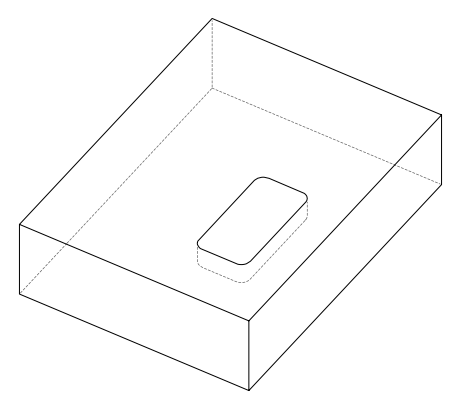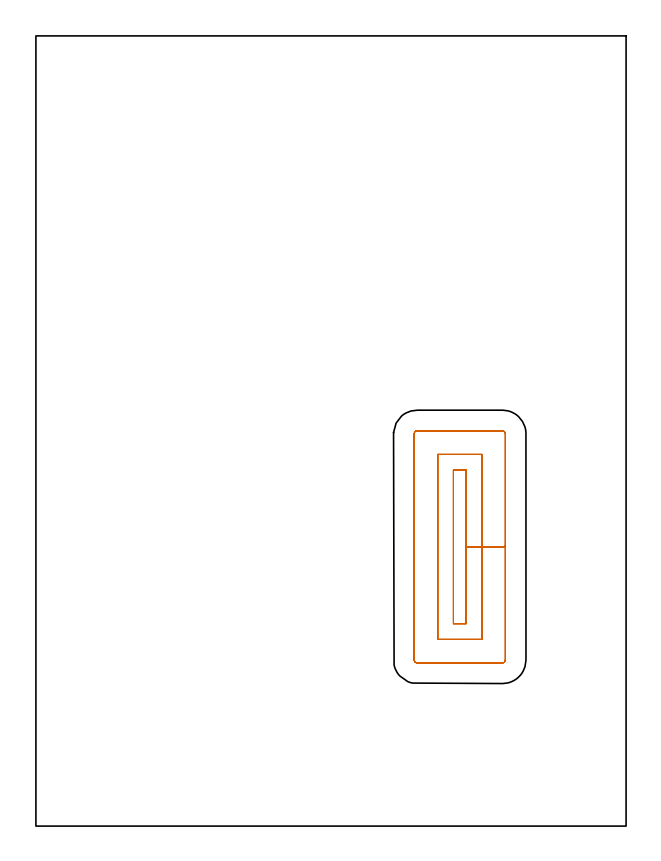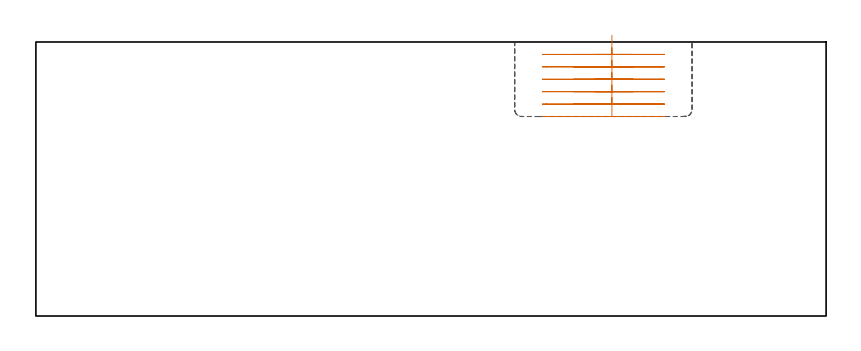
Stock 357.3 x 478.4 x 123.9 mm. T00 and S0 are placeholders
(PLAN: 1 operations, 0 tool changes, 11.5 min)
(1 MILL_RECTANGULAR_POCKET | POCKET_RECTANGULAR_STRAIGHT | NXT0201_007 | Follow Part, ap 6.25, ae 75% | 11.53 min | 440298 mm3)
(TOOL NXT0201_007 | ENDMILL 25mm [R216.25-25050GCK54P 1620] | D25 R3 FL54 Z5)
(OP 1 MILL_RECTANGULAR_POCKET)
G17 G21 G94 G90
T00 M6
G54
G17 G0 G90 X260.45 Y136.892 S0 M3
G43 Z133.9 H1
Z126.9
G94 G1 Y169.05 Z118.283 F250.
Y215.55 F500.
X252.75
Y122.55
X260.45
Y169.05
X269.95
Y225.05
X243.25
Y113.05
X269.95
Y169.05
X284.2
Y237.5
G3 X282.4 Y239.3 R1.8
G1 X230.8
G3 X229. Y237.5 R1.8
G1 Y100.6
G3 X230.8 Y98.8 R1.8
G1 X282.4
G3 X284.2 Y100.6 R1.8
G1 Y169.05
Y170.05
G0 X260.45 Y136.892 Z121.283
G1 Y169.05 Z112.667 F250.
Y215.55 F500.
X252.75
Y122.55
X260.45
Y169.05
X269.95
Y225.05
X243.25
Y113.05
X269.95
Y169.05
X284.2
Y237.5
G3 X282.4 Y239.3 R1.8
G1 X230.8
G3 X229. Y237.5 R1.8
G1 Y100.6
G3 X230.8 Y98.8 R1.8
G1 X282.4
G3 X284.2 Y100.6 R1.8
G1 Y169.05
Y170.05
G0 X260.45 Y136.892 Z115.667
G1 Y169.05 Z107.05 F250.
Y215.55 F500.
X252.75
Y122.55
X260.45
Y169.05
X269.95
Y225.05
X243.25
Y113.05
X269.95
Y169.05
X284.2
Y237.5
G3 X282.4 Y239.3 R1.8
G1 X230.8
G3 X229. Y237.5 R1.8
G1 Y100.6
G3 X230.8 Y98.8 R1.8
G1 X282.4
G3 X284.2 Y100.6 R1.8
G1 Y169.05
Y170.05
G0 X260.45 Y136.892 Z110.05
G1 Y169.05 Z101.433 F250.
Y215.55 F500.
X252.75
Y122.55
X260.45
Y169.05
X269.95
Y225.05
X243.25
Y113.05
X269.95
Y169.05
X284.2
Y237.5
G3 X282.4 Y239.3 R1.8
G1 X230.8
G3 X229. Y237.5 R1.8
G1 Y100.6
G3 X230.8 Y98.8 R1.8
G1 X282.4
G3 X284.2 Y100.6 R1.8
G1 Y169.05
Y170.05
G0 X260.45 Y136.892 Z104.433
G1 Y169.05 Z95.817 F250.
Y215.55 F500.
X252.75
Y122.55
X260.45
Y169.05
X269.95
Y225.05
X243.25
Y113.05
X269.95
Y169.05
X284.2
Y237.5
G3 X282.4 Y239.3 R1.8
G1 X230.8
G3 X229. Y237.5 R1.8
G1 Y100.6
G3 X230.8 Y98.8 R1.8
G1 X282.4
G3 X284.2 Y100.6 R1.8
G1 Y169.05
Y170.05
G0 X260.45 Y136.892 Z98.817
G1 Y169.05 Z90.2 F250.
Y215.55 F500.
X252.75
Y122.55
X260.45
Y169.05
X269.95
Y225.05
X243.25
Y113.05
X269.95
Y169.05
X284.2
Y237.5
G3 X282.4 Y239.3 R1.8
G1 X230.8
G3 X229. Y237.5 R1.8
G1 Y100.6
G3 X230.8 Y98.8 R1.8
G1 X282.4
G3 X284.2 Y100.6 R1.8
G1 Y169.05
Y170.05
G0 Z133.9
M5
M2
